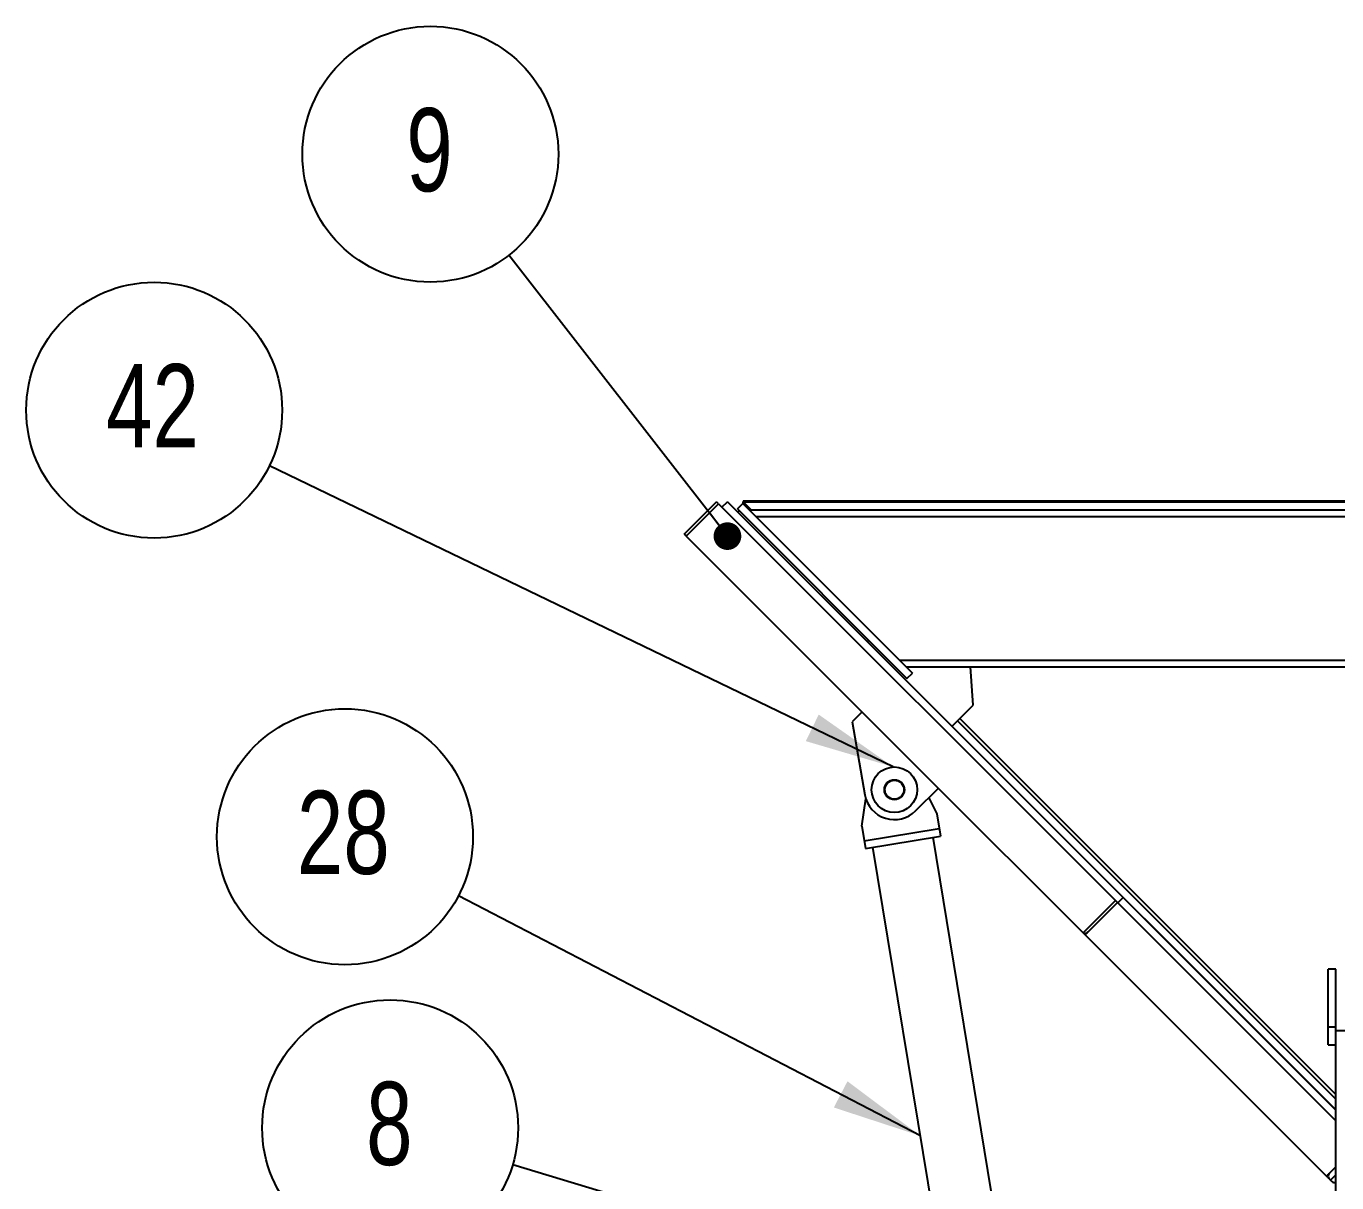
# Model space of a CAD drawing. Header units: millimetres. Extents: x 1293 to 41893, y 1011 to 26911.
# Drawn here: x 21749 to 23207, y 16694 to 17981 of the extents above; entities that cross this region are included whole.
import ezdxf

# ---------------------------------------------------------------- set-up
doc = ezdxf.new("R2010")
doc.units = ezdxf.units.MM
doc.header["$LTSCALE"] = 50
doc.layers.add('CAPA_1', color=7, linetype='Continuous')
doc.styles.add('SLDTEXTSTYLE0', font='TXT', dxfattribs={"width": 0.75})
doc.dimstyles.new('SLDDIMSTYLE2', dxfattribs={"dimtxt": 0.18, "dimasz": 30.769231, "dimexe": 0, "dimexo": 0.0625, "dimgap": 0, "dimtad": 0, "dimtih": 1, "dimtoh": 1, "dimdec": 0, "dimrnd": 1e-09, "dimzin": 0, "dimdsep": 46, "dimtxsty": 'Standard', "dimblk1": 'DOT', "dimblk2": 'DOT', "dimsah": 1, "dimcen": 0.09, "dimadec": 0, "dimazin": 0, "dimtfac": 30.769231, "dimtdec": 0, "dimtofl": 0, "dimtmove": 0, "dimatfit": 3, "dimldrblk": 'DOT', "dimfxl": 1, "dimfrac": 2, "dimtolj": 1, "dimtzin": 0, "dimarcsym": 0})
doc.dimstyles.new('SLDDIMSTYLE3', dxfattribs={"dimtxt": 0.18, "dimasz": 100, "dimexe": 0, "dimexo": 0.0625, "dimgap": 0, "dimtad": 0, "dimtih": 1, "dimtoh": 1, "dimdec": 0, "dimrnd": 1e-09, "dimzin": 0, "dimdsep": 46, "dimtxsty": 'Standard', "dimsah": 1, "dimcen": 0.09, "dimadec": 0, "dimazin": 0, "dimtfac": 100, "dimtdec": 0, "dimtofl": 0, "dimtmove": 0, "dimatfit": 3, "dimfxl": 1, "dimfrac": 2, "dimtolj": 1, "dimtzin": 0, "dimarcsym": 0})

# ---------------------------------------------------------------- blocks, each defined once
blk = doc.blocks.new('SW_NOTE_0_41')
at = {"layer": 'CAPA_1', "color": 0}
blk.add_circle((-126.4, 65.7), 142.4, dxfattribs=at)
at = {"layer": 'CAPA_1', "color": 0, "insert": (-128.2, 116.9), "char_height": 92.6, "attachment_point": 2, "style": 'SLDTEXTSTYLE0'}
blk.add_mtext('28', dxfattribs=at)
blk = doc.blocks.new('SW_NOTE_0_56')
at = {"layer": 'CAPA_1', "color": 0}
blk.add_circle((-87.4, 112.4), 142.4, dxfattribs=at)
at = {"layer": 'CAPA_1', "color": 0, "insert": (-88.4, 163.7), "char_height": 92.6, "attachment_point": 2, "style": 'SLDTEXTSTYLE0'}
blk.add_mtext('9', dxfattribs=at)
blk = doc.blocks.new('_Dot')
at = {"color": 0, "linetype": 'ByBlock', "lineweight": -2}
blk.add_line((-0.5, 0), (-1, 0), dxfattribs=at)
at = {"color": 0, "linetype": 'ByBlock', "const_width": 0.5}
blk.add_lwpolyline([(-0.25, 0, 1), (0.25, 0, 1)], format="xyb", close=True, dxfattribs=at)
blk = doc.blocks.new('SW_NOTE_0_57')
at = {"layer": 'CAPA_1', "color": 0}
blk.add_circle((-128.3, 61.9), 142.4, dxfattribs=at)
at = {"layer": 'CAPA_1', "color": 0, "insert": (-130.1, 113.2), "char_height": 92.6, "attachment_point": 2, "style": 'SLDTEXTSTYLE0'}
blk.add_mtext('42', dxfattribs=at)
blk = doc.blocks.new('SW_NOTE_0_59')
at = {"layer": 'CAPA_1', "color": 0}
blk.add_circle((-136.4, 41.2), 142.4, dxfattribs=at)
at = {"layer": 'CAPA_1', "color": 0, "insert": (-137.3, 92.4), "char_height": 92.6, "attachment_point": 2, "style": 'SLDTEXTSTYLE0'}
blk.add_mtext('8', dxfattribs=at)

msp = doc.modelspace()

# ---------------------------------------------------------------- linework, layer by layer
at = {"color": 7, "linetype": 'Continuous', "lineweight": 25}
for p, q in [((22480.9340346, 17415.5954015), (22516.855059, 17451.5164259)), ((22483.1329688, 17413.3964672), (22519.0539933, 17449.3174917)), ((22519.0539933, 17449.3174917), (22516.855059, 17451.5164259)), ((22519.0539933, 17449.3174917), (22960.5802116, 17007.7912734)), ((22522.8418965, 17445.5295885), (22528.8287339, 17451.5164259)), ((22969.2688484, 17011.0763114), (22528.8287339, 17451.5164259)), ((22540.1107817, 17443.5850449), (22546.0976191, 17449.5718823)), ((22540.1107817, 17443.5850449), (22728.67259, 17255.0232366)), ((22540.4775853, 17440.0417567), (22542.0658276, 17441.629999)), ((22546.0976191, 17449.5718823), (22734.6594274, 17261.010074)), ((22547.5370919, 17451.4708625), (22546.4644227, 17452.514437)), ((22546.4644227, 17452.514437), (24856.0206237, 17452.514437)), ((22546.9989081, 17451.4708625), (22546.4644227, 17452.514437)), ((22555.1836404, 17442.7516448), (22546.4644227, 17451.4708625)), ((22546.4644227, 17451.4708625), (24856.0206237, 17451.4708625)), ((22546.4644227, 17449.2050787), (22546.4644227, 17451.4708625)), ((22552.9178566, 17442.7516448), (24852.9178566, 17442.7516448)), ((22540.4775853, 17440.0417567), (22684.4793168, 17296.0400252)), ((22560.3685233, 17435.3009781), (24845.4671899, 17435.3009781)), ((22480.9340346, 17415.5954015), (22482.8518458, 17413.6775903)), ((22483.1329688, 17413.3964672), (22482.8518458, 17413.6775903)), ((22483.1329688, 17413.3964672), (23195.5243625, 16701.0050735)), ((22686.0675591, 17297.6282675), (22684.3922257, 17295.9529341)), ((22720.3885233, 17275.2809781), (24685.4471899, 17275.2809781)), ((22727.8391899, 17267.8303115), (24677.9965233, 17267.8303115)), ((22802.2433559, 17225.242256), (22799.1908997, 17267.8303115)), ((22728.67259, 17255.0232366), (22734.6594274, 17261.010074)), ((22778.6731299, 17201.6720299), (22802.2433559, 17225.242256)), ((22678.7471566, 17217.7822794), (22667.527729, 17206.5628518)), ((23205.8925232, 16792.042762), (22787.4681926, 17210.4670926)), ((22667.527729, 17206.5628518), (22681.8408057, 17125.3524102)), ((22778.760221, 17201.759121), (23205.8925232, 16774.6268188)), ((23205.8925232, 16786.6004936), (22784.7470584, 17207.7459584)), ((22678.4255231, 17090.5969351), (22682.8824368, 17121.0993253)), ((22703.5513578, 17131.1152003), (22704.0846924, 17131.1152003)), ((22703.5514826, 17131.0813349), (22704.0848235, 17131.0813349)), ((22704.471815, 17133.975574), (22703.9192548, 17133.975574)), ((22703.9282481, 17128.2690418), (22704.4812962, 17128.2690418)), ((22724.8547007, 17128.2690418), (22725.4077488, 17128.2690418)), ((22725.4167421, 17133.975574), (22724.8641819, 17133.975574)), ((22725.2511734, 17131.0813349), (22725.7845143, 17131.0813349)), ((22725.2513045, 17131.1152003), (22725.7846391, 17131.1152003)), ((22738.2384071, 17107.5679025), (22763.5999703, 17132.9294657)), ((22752.8735897, 17122.203085), (22761.9731079, 17104.3171943)), ((22761.9731079, 17104.3171943), (22766.0459723, 17079.5160608)), ((22678.4255231, 17090.5969351), (22682.4983874, 17065.7958017)), ((22681.1263615, 17074.1505601), (22764.6739464, 17087.8708193)), ((22682.4983874, 17065.7958017), (22766.0459723, 17079.5160608)), ((23005.8280424, 15567.149781), (22757.6912138, 17078.1440349)), ((22938.9899745, 15556.1735736), (22690.8531459, 17067.1678276)), ((22924.6591871, 16971.8702489), (22960.5802116, 17007.7912734)), ((22926.950381, 16969.5790551), (22962.8714054, 17005.5000796)), ((22962.8714054, 17005.5000796), (22960.5802116, 17007.7912734)), ((22962.8714054, 17005.5000796), (23205.8925232, 16762.4789618)), ((22963.282011, 17005.089474), (22969.2688484, 17011.0763114)), ((23205.8925232, 16774.4526366), (22969.2688484, 17011.0763114)), ((23205.8925232, 16931.2950346), (23197.4258566, 16931.2950346)), ((23197.4258566, 16847.1617012), (23197.4258566, 16931.2950346)), ((23205.8925232, 16518.0450346), (23205.8925232, 16931.2950346)), ((23197.4258566, 16867.1617012), (23205.8925232, 16867.1617012)), ((23205.8925232, 16862.9283679), (24196.5925232, 16862.9283679)), ((23197.4258566, 16847.1617012), (23205.8925232, 16847.1617012)), ((23195.5243625, 16701.0050735), (23205.8925232, 16711.3732342)), ((23197.0506031, 16699.4788329), (23195.5243625, 16701.0050735)), ((23197.0506031, 16699.4788329), (23197.8155564, 16698.7138797)), ((23197.8155564, 16698.7138797), (23197.8985806, 16698.796904)), ((23198.5153865, 16698.0140495), (23201.5135947, 16695.0158414)), ((23200.0144906, 16696.5149454), (23205.8925232, 16702.3929781))]:
    msp.add_line(p, q, dxfattribs=at)
at = {"color": 7, "linetype": 'Continuous', "lineweight": 25, "flags": 128}
for points in [[(22483.2159931, 17413.4794915), (22483.0741302, 17413.5702492), (22482.4331387, 17414.0962974)], [(22929.9414049, 16972.570079), (22929.3285588, 16972.0158855), (22928.6806115, 16971.5416419), (22928.0224631, 16971.1655731), (22927.3794061, 16970.9021312), (22926.7761526, 16970.7614402), (22926.2358855, 16970.7489068), (22925.7793668, 16970.8650126), (22925.4241404, 16971.1052957)], [(23197.0506031, 16699.4788329), (23196.81032, 16699.8340594), (23196.6942143, 16700.2905781), (23196.7067477, 16700.8308452), (23196.8474387, 16701.4340986), (23197.1108805, 16702.0771557), (23197.4869493, 16702.735304), (23197.9611929, 16703.3832514), (23198.5153865, 16703.9960975)]]:
    msp.add_lwpolyline(points, dxfattribs=at)
at = {"color": 7, "linetype": 'Continuous', "lineweight": 25}
for radius in [25.4, 11.1166667, 10.5833333]:
    msp.add_circle((22714.6679985, 17131.1392406), radius, dxfattribs=at)
for centre, radius, start, end in [((22714.6681811, 17131.1381285), 33.3333333, 189.9955418681, 315), ((23201.5064105, 16701.0050735), 4.2299467, 135, 225), ((23204.5046186, 16698.0068653), 4.2299467, 225, 289.1543409391)]:
    msp.add_arc(centre, radius, start, end, dxfattribs=at)

# ---------------------------------------------------------------- block references
at = {"layer": 'CAPA_1'}
for name, p in [('SW_NOTE_0_56', (22285.7541204, 17726.1025314)), ('SW_NOTE_0_57', (22019.3181666, 17491.6838514)), ('SW_NOTE_0_41', (22229.7208828, 17013.0578636)), ('SW_NOTE_0_59', (22289.9878835, 16713.5916872))]:
    msp.add_blockref(name, p, dxfattribs=at)

# ---------------------------------------------------------------- leaders
for points, dimstyle in [([(22528.9172616, 17413.3844323), (22285.7541204, 17726.1025314)], 'SLDDIMSTYLE2'), ([(22713.345765, 17156.5048019), (22019.3181666, 17491.6838514)], 'SLDDIMSTYLE3'), ([(22743.6202244, 16745.8501381), (22229.7208828, 17013.0578636)], 'SLDDIMSTYLE3'), ([(23032.4931899, 16489.5125733), (22289.9878835, 16713.5916872)], 'SLDDIMSTYLE3')]:
    msp.add_leader(points, dimstyle=dimstyle, dxfattribs=at)

doc.saveas('drawing.dxf')
